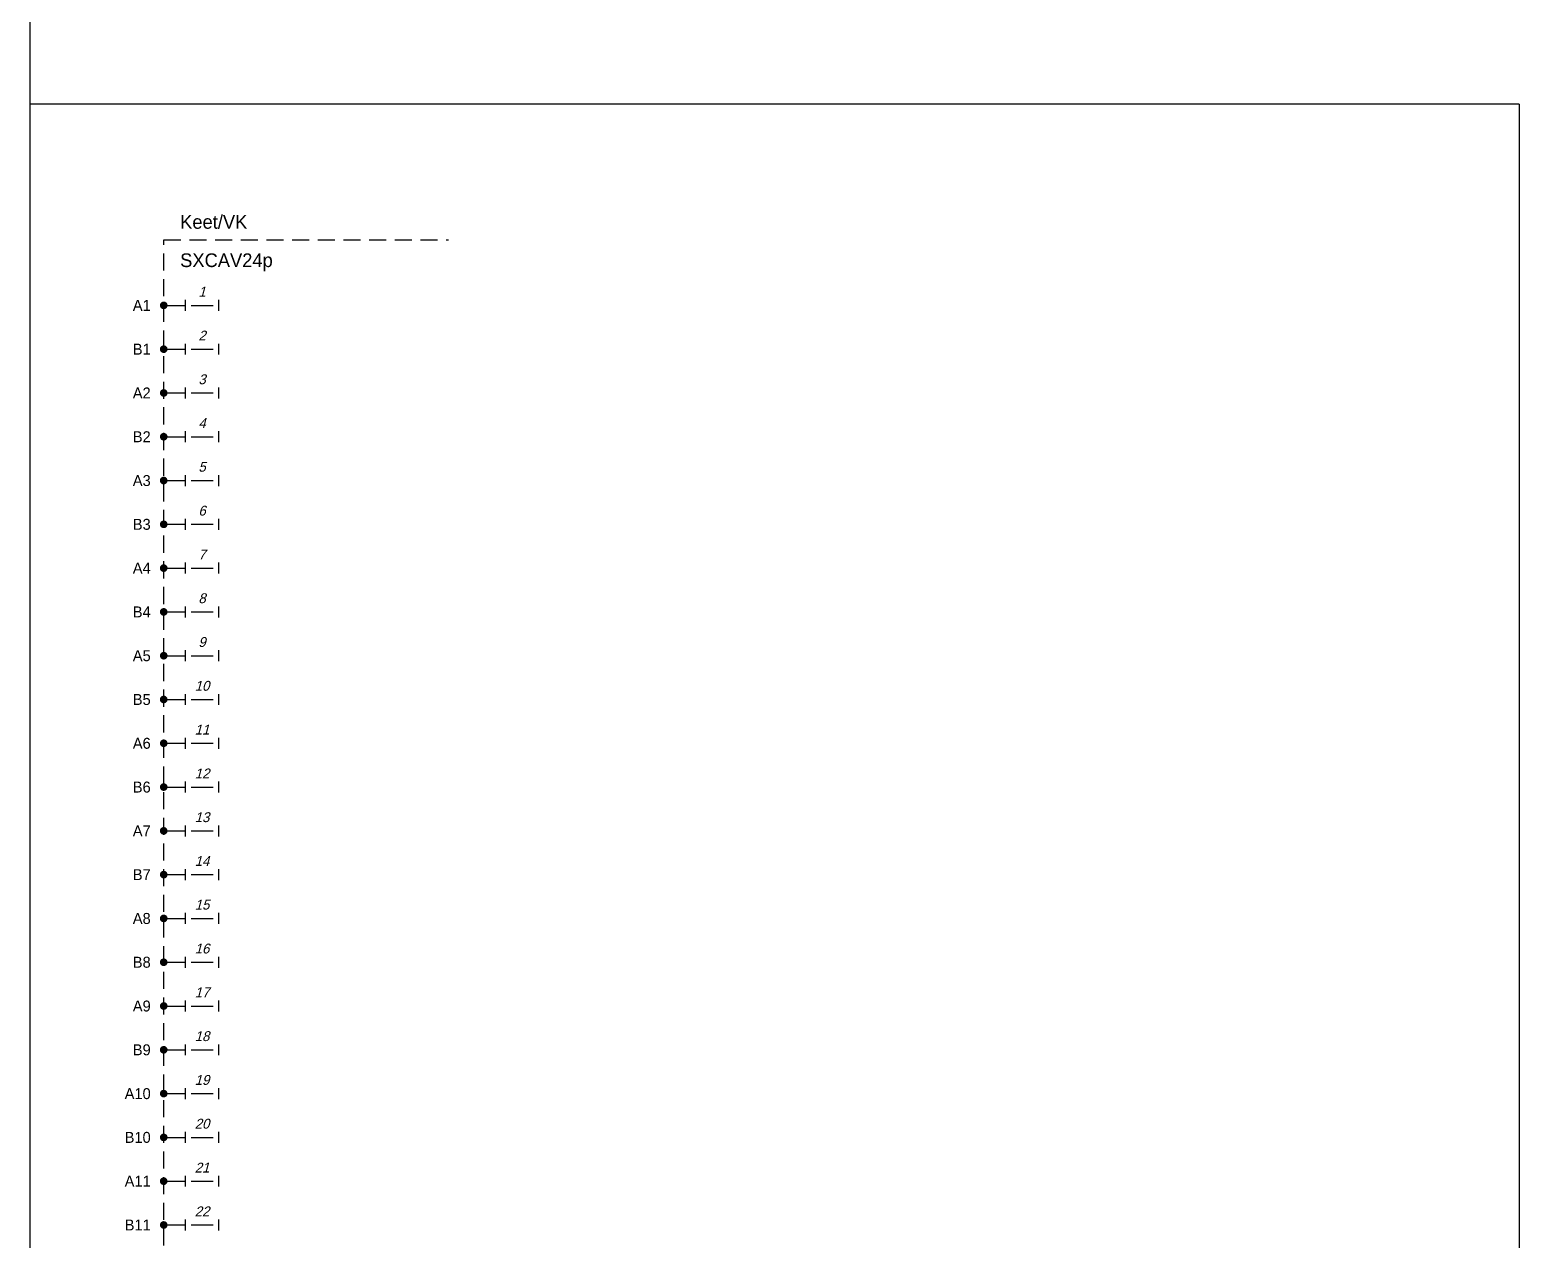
# Model space of a CAD drawing. Header units: millimetres. Extents: x -443 to 5136, y -2580 to 8636.
# Drawn here: x -136 to 136, y -707.6 to -486.4 of the extents above; entities that cross this region are included whole.
import ezdxf
from ezdxf.enums import TextEntityAlignment as Align

# ---------------------------------------------------------------- set-up
doc = ezdxf.new("R2010")
doc.units = ezdxf.units.MM
doc.linetypes.add('HIDDEN2', pattern=[4.6875, 3.125, -1.5625])
doc.layers.add('noprint', color=40, linetype='Continuous', plot=False)
doc.styles.add('isoplus', font='isoplus.shx')
doc.styles.add('MONO_8', font='monotxt', dxfattribs={"width": 0.8})

# ---------------------------------------------------------------- blocks, each defined once
blk = doc.blocks.new('Kabelkop')
at = {"color": 7, "style": 'isoplus'}
for tag, p in [('KLNAME', (-3, 2)), ('FLO', (-3, -5))]:
    blk.add_attdef(tag, text='', height=2.5, dxfattribs=at).set_placement(p, align=Align.RIGHT)
at = {"color": 9, "style": 'MONO_8', "width": 0.8, "flags": 1}
for tag, p in [('LIJN', (0, 2)), ('STATION', (0, 0)), ('GEBRUIK', (0, -2))]:
    blk.add_attdef(tag, text='', height=1.5, dxfattribs=at).set_placement(p, align=Align.MIDDLE)
at = {"color": 7, "style": 'isoplus'}
for tag, p in [('KRNAME', (3, 2)), ('FRO', (3, -5))]:
    blk.add_attdef(tag, p, '', height=2.5, dxfattribs=at)
at = {"color": 7, "style": 'MONO_8', "width": 0.8, "flags": 1}
blk.add_attdef('TL', text='', height=2.5, dxfattribs=at).set_placement((0, 0), align=Align.MIDDLE)
blk = doc.blocks.new('knooppunt')
at = {"linetype": 'Continuous', "const_width": 0.7}
blk.add_lwpolyline([(-0.35, 0, 1), (0.35, 0, 1)], format="xyb", close=True, dxfattribs=at)
blk = doc.blocks.new('*U44')
at = {"color": 7, "linetype": 'Continuous'}
for p, q in [((-2, -1), (-2, 1)), ((4, 1), (4, -1))]:
    blk.add_line(p, q, dxfattribs=at)
at = {"color": 7}
blk.add_line((-1, 0), (3, 0), dxfattribs=at)
at = {"color": 7, "style": 'isoplus', "oblique": 15}
blk.add_attdef('XTRTXTTOP', text='', height=1.8, dxfattribs=at).set_placement((1, 4), align=Align.CENTER)
blk.add_attdef('SNAME', text='', height=1.8, dxfattribs=at).set_placement((1, 2.5), align=Align.MIDDLE)
at = {"color": 7, "style": 'isoplus'}
blk.add_attdef('W', text='', height=1.8, dxfattribs=at).set_placement((1, -2.5), align=Align.MIDDLE)
at = {"color": 7, "style": 'isoplus', "oblique": 15}
blk.add_attdef('XTRTXTBOT', text='', height=1.8, dxfattribs=at).set_placement((1, -4), align=Align.TOP_CENTER)
blk = doc.blocks.new('*U45')
at = {"color": 7, "linetype": 'Continuous'}
for p, q in [((-2, -1), (-2, 1)), ((4, 1), (4, -1))]:
    blk.add_line(p, q, dxfattribs=at)
at = {"color": 7}
blk.add_line((-1, 0), (3, 0), dxfattribs=at)
at = {"color": 7, "style": 'isoplus', "oblique": 15}
blk.add_attdef('XTRTXTTOP', text='', height=1.8, dxfattribs=at).set_placement((1, 4), align=Align.CENTER)
blk.add_attdef('SNAME', text='', height=1.8, dxfattribs=at).set_placement((1, 2.5), align=Align.MIDDLE)
at = {"color": 7, "style": 'isoplus'}
blk.add_attdef('W', text='', height=1.8, dxfattribs=at).set_placement((1, -2.5), align=Align.MIDDLE)
at = {"color": 7, "style": 'isoplus', "oblique": 15}
blk.add_attdef('XTRTXTBOT', text='', height=1.8, dxfattribs=at).set_placement((1, -4), align=Align.TOP_CENTER)
blk = doc.blocks.new('*U46')
at = {"color": 7, "linetype": 'Continuous'}
for p, q in [((-2, -1), (-2, 1)), ((4, 1), (4, -1))]:
    blk.add_line(p, q, dxfattribs=at)
at = {"color": 7}
blk.add_line((-1, 0), (3, 0), dxfattribs=at)
at = {"color": 7, "style": 'isoplus', "oblique": 15}
blk.add_attdef('XTRTXTTOP', text='', height=1.8, dxfattribs=at).set_placement((1, 4), align=Align.CENTER)
blk.add_attdef('SNAME', text='', height=1.8, dxfattribs=at).set_placement((1, 2.5), align=Align.MIDDLE)
at = {"color": 7, "style": 'isoplus'}
blk.add_attdef('W', text='', height=1.8, dxfattribs=at).set_placement((1, -2.5), align=Align.MIDDLE)
at = {"color": 7, "style": 'isoplus', "oblique": 15}
blk.add_attdef('XTRTXTBOT', text='', height=1.8, dxfattribs=at).set_placement((1, -4), align=Align.TOP_CENTER)
blk = doc.blocks.new('*U47')
at = {"color": 7, "linetype": 'Continuous'}
for p, q in [((-2, -1), (-2, 1)), ((4, 1), (4, -1))]:
    blk.add_line(p, q, dxfattribs=at)
at = {"color": 7}
blk.add_line((-1, 0), (3, 0), dxfattribs=at)
at = {"color": 7, "style": 'isoplus', "oblique": 15}
blk.add_attdef('XTRTXTTOP', text='', height=1.8, dxfattribs=at).set_placement((1, 4), align=Align.CENTER)
blk.add_attdef('SNAME', text='', height=1.8, dxfattribs=at).set_placement((1, 2.5), align=Align.MIDDLE)
at = {"color": 7, "style": 'isoplus'}
blk.add_attdef('W', text='', height=1.8, dxfattribs=at).set_placement((1, -2.5), align=Align.MIDDLE)
at = {"color": 7, "style": 'isoplus', "oblique": 15}
blk.add_attdef('XTRTXTBOT', text='', height=1.8, dxfattribs=at).set_placement((1, -4), align=Align.TOP_CENTER)
blk = doc.blocks.new('*U58')
at = {"color": 7, "linetype": 'Continuous'}
for p, q in [((-2, -1), (-2, 1)), ((4, 1), (4, -1))]:
    blk.add_line(p, q, dxfattribs=at)
at = {"color": 7}
blk.add_line((-1, 0), (3, 0), dxfattribs=at)
at = {"color": 7, "style": 'isoplus', "oblique": 15}
blk.add_attdef('XTRTXTTOP', text='', height=1.8, dxfattribs=at).set_placement((1, 4), align=Align.CENTER)
blk.add_attdef('SNAME', text='', height=1.8, dxfattribs=at).set_placement((1, 2.5), align=Align.MIDDLE)
at = {"color": 7, "style": 'isoplus'}
blk.add_attdef('W', text='', height=1.8, dxfattribs=at).set_placement((1, -2.5), align=Align.MIDDLE)
at = {"color": 7, "style": 'isoplus', "oblique": 15}
blk.add_attdef('XTRTXTBOT', text='', height=1.8, dxfattribs=at).set_placement((1, -4), align=Align.TOP_CENTER)
blk = doc.blocks.new('*U59')
at = {"color": 7, "linetype": 'Continuous'}
for p, q in [((-2, -1), (-2, 1)), ((4, 1), (4, -1))]:
    blk.add_line(p, q, dxfattribs=at)
at = {"color": 7}
blk.add_line((-1, 0), (3, 0), dxfattribs=at)
at = {"color": 7, "style": 'isoplus', "oblique": 15}
blk.add_attdef('XTRTXTTOP', text='', height=1.8, dxfattribs=at).set_placement((1, 4), align=Align.CENTER)
blk.add_attdef('SNAME', text='', height=1.8, dxfattribs=at).set_placement((1, 2.5), align=Align.MIDDLE)
at = {"color": 7, "style": 'isoplus'}
blk.add_attdef('W', text='', height=1.8, dxfattribs=at).set_placement((1, -2.5), align=Align.MIDDLE)
at = {"color": 7, "style": 'isoplus', "oblique": 15}
blk.add_attdef('XTRTXTBOT', text='', height=1.8, dxfattribs=at).set_placement((1, -4), align=Align.TOP_CENTER)
blk = doc.blocks.new('*U60')
at = {"color": 7, "linetype": 'Continuous'}
for p, q in [((-2, -1), (-2, 1)), ((4, 1), (4, -1))]:
    blk.add_line(p, q, dxfattribs=at)
at = {"color": 7}
blk.add_line((-1, 0), (3, 0), dxfattribs=at)
at = {"color": 7, "style": 'isoplus', "oblique": 15}
blk.add_attdef('XTRTXTTOP', text='', height=1.8, dxfattribs=at).set_placement((1, 4), align=Align.CENTER)
blk.add_attdef('SNAME', text='', height=1.8, dxfattribs=at).set_placement((1, 2.5), align=Align.MIDDLE)
at = {"color": 7, "style": 'isoplus'}
blk.add_attdef('W', text='', height=1.8, dxfattribs=at).set_placement((1, -2.5), align=Align.MIDDLE)
at = {"color": 7, "style": 'isoplus', "oblique": 15}
blk.add_attdef('XTRTXTBOT', text='', height=1.8, dxfattribs=at).set_placement((1, -4), align=Align.TOP_CENTER)
blk = doc.blocks.new('*U61')
at = {"color": 7, "linetype": 'Continuous'}
for p, q in [((-2, -1), (-2, 1)), ((4, 1), (4, -1))]:
    blk.add_line(p, q, dxfattribs=at)
at = {"color": 7}
blk.add_line((-1, 0), (3, 0), dxfattribs=at)
at = {"color": 7, "style": 'isoplus', "oblique": 15}
blk.add_attdef('XTRTXTTOP', text='', height=1.8, dxfattribs=at).set_placement((1, 4), align=Align.CENTER)
blk.add_attdef('SNAME', text='', height=1.8, dxfattribs=at).set_placement((1, 2.5), align=Align.MIDDLE)
at = {"color": 7, "style": 'isoplus'}
blk.add_attdef('W', text='', height=1.8, dxfattribs=at).set_placement((1, -2.5), align=Align.MIDDLE)
at = {"color": 7, "style": 'isoplus', "oblique": 15}
blk.add_attdef('XTRTXTBOT', text='', height=1.8, dxfattribs=at).set_placement((1, -4), align=Align.TOP_CENTER)
blk = doc.blocks.new('*U62')
at = {"color": 7, "linetype": 'Continuous'}
for p, q in [((-2, -1), (-2, 1)), ((4, 1), (4, -1))]:
    blk.add_line(p, q, dxfattribs=at)
at = {"color": 7}
blk.add_line((-1, 0), (3, 0), dxfattribs=at)
at = {"color": 7, "style": 'isoplus', "oblique": 15}
blk.add_attdef('XTRTXTTOP', text='', height=1.8, dxfattribs=at).set_placement((1, 4), align=Align.CENTER)
blk.add_attdef('SNAME', text='', height=1.8, dxfattribs=at).set_placement((1, 2.5), align=Align.MIDDLE)
at = {"color": 7, "style": 'isoplus'}
blk.add_attdef('W', text='', height=1.8, dxfattribs=at).set_placement((1, -2.5), align=Align.MIDDLE)
at = {"color": 7, "style": 'isoplus', "oblique": 15}
blk.add_attdef('XTRTXTBOT', text='', height=1.8, dxfattribs=at).set_placement((1, -4), align=Align.TOP_CENTER)
blk = doc.blocks.new('*U63')
at = {"color": 7, "linetype": 'Continuous'}
for p, q in [((-2, -1), (-2, 1)), ((4, 1), (4, -1))]:
    blk.add_line(p, q, dxfattribs=at)
at = {"color": 7}
blk.add_line((-1, 0), (3, 0), dxfattribs=at)
at = {"color": 7, "style": 'isoplus', "oblique": 15}
blk.add_attdef('XTRTXTTOP', text='', height=1.8, dxfattribs=at).set_placement((1, 4), align=Align.CENTER)
blk.add_attdef('SNAME', text='', height=1.8, dxfattribs=at).set_placement((1, 2.5), align=Align.MIDDLE)
at = {"color": 7, "style": 'isoplus'}
blk.add_attdef('W', text='', height=1.8, dxfattribs=at).set_placement((1, -2.5), align=Align.MIDDLE)
at = {"color": 7, "style": 'isoplus', "oblique": 15}
blk.add_attdef('XTRTXTBOT', text='', height=1.8, dxfattribs=at).set_placement((1, -4), align=Align.TOP_CENTER)
blk = doc.blocks.new('*U64')
at = {"color": 7, "linetype": 'Continuous'}
for p, q in [((-2, -1), (-2, 1)), ((4, 1), (4, -1))]:
    blk.add_line(p, q, dxfattribs=at)
at = {"color": 7}
blk.add_line((-1, 0), (3, 0), dxfattribs=at)
at = {"color": 7, "style": 'isoplus', "oblique": 15}
blk.add_attdef('XTRTXTTOP', text='', height=1.8, dxfattribs=at).set_placement((1, 4), align=Align.CENTER)
blk.add_attdef('SNAME', text='', height=1.8, dxfattribs=at).set_placement((1, 2.5), align=Align.MIDDLE)
at = {"color": 7, "style": 'isoplus'}
blk.add_attdef('W', text='', height=1.8, dxfattribs=at).set_placement((1, -2.5), align=Align.MIDDLE)
at = {"color": 7, "style": 'isoplus', "oblique": 15}
blk.add_attdef('XTRTXTBOT', text='', height=1.8, dxfattribs=at).set_placement((1, -4), align=Align.TOP_CENTER)
blk = doc.blocks.new('*U65')
at = {"color": 7, "linetype": 'Continuous'}
for p, q in [((-2, -1), (-2, 1)), ((4, 1), (4, -1))]:
    blk.add_line(p, q, dxfattribs=at)
at = {"color": 7}
blk.add_line((-1, 0), (3, 0), dxfattribs=at)
at = {"color": 7, "style": 'isoplus', "oblique": 15}
blk.add_attdef('XTRTXTTOP', text='', height=1.8, dxfattribs=at).set_placement((1, 4), align=Align.CENTER)
blk.add_attdef('SNAME', text='', height=1.8, dxfattribs=at).set_placement((1, 2.5), align=Align.MIDDLE)
at = {"color": 7, "style": 'isoplus'}
blk.add_attdef('W', text='', height=1.8, dxfattribs=at).set_placement((1, -2.5), align=Align.MIDDLE)
at = {"color": 7, "style": 'isoplus', "oblique": 15}
blk.add_attdef('XTRTXTBOT', text='', height=1.8, dxfattribs=at).set_placement((1, -4), align=Align.TOP_CENTER)
blk = doc.blocks.new('*U66')
at = {"color": 7, "linetype": 'Continuous'}
for p, q in [((-2, -1), (-2, 1)), ((4, 1), (4, -1))]:
    blk.add_line(p, q, dxfattribs=at)
at = {"color": 7}
blk.add_line((-1, 0), (3, 0), dxfattribs=at)
at = {"color": 7, "style": 'isoplus', "oblique": 15}
blk.add_attdef('XTRTXTTOP', text='', height=1.8, dxfattribs=at).set_placement((1, 4), align=Align.CENTER)
blk.add_attdef('SNAME', text='', height=1.8, dxfattribs=at).set_placement((1, 2.5), align=Align.MIDDLE)
at = {"color": 7, "style": 'isoplus'}
blk.add_attdef('W', text='', height=1.8, dxfattribs=at).set_placement((1, -2.5), align=Align.MIDDLE)
at = {"color": 7, "style": 'isoplus', "oblique": 15}
blk.add_attdef('XTRTXTBOT', text='', height=1.8, dxfattribs=at).set_placement((1, -4), align=Align.TOP_CENTER)
blk = doc.blocks.new('*U67')
at = {"color": 7, "linetype": 'Continuous'}
for p, q in [((-2, -1), (-2, 1)), ((4, 1), (4, -1))]:
    blk.add_line(p, q, dxfattribs=at)
at = {"color": 7}
blk.add_line((-1, 0), (3, 0), dxfattribs=at)
at = {"color": 7, "style": 'isoplus', "oblique": 15}
blk.add_attdef('XTRTXTTOP', text='', height=1.8, dxfattribs=at).set_placement((1, 4), align=Align.CENTER)
blk.add_attdef('SNAME', text='', height=1.8, dxfattribs=at).set_placement((1, 2.5), align=Align.MIDDLE)
at = {"color": 7, "style": 'isoplus'}
blk.add_attdef('W', text='', height=1.8, dxfattribs=at).set_placement((1, -2.5), align=Align.MIDDLE)
at = {"color": 7, "style": 'isoplus', "oblique": 15}
blk.add_attdef('XTRTXTBOT', text='', height=1.8, dxfattribs=at).set_placement((1, -4), align=Align.TOP_CENTER)
blk = doc.blocks.new('*U76')
at = {"color": 7, "linetype": 'Continuous'}
for p, q in [((-2, -1), (-2, 1)), ((4, 1), (4, -1))]:
    blk.add_line(p, q, dxfattribs=at)
at = {"color": 7}
blk.add_line((-1, 0), (3, 0), dxfattribs=at)
at = {"color": 7, "style": 'isoplus', "oblique": 15}
blk.add_attdef('XTRTXTTOP', text='', height=1.8, dxfattribs=at).set_placement((1, 4), align=Align.CENTER)
blk.add_attdef('SNAME', text='', height=1.8, dxfattribs=at).set_placement((1, 2.5), align=Align.MIDDLE)
at = {"color": 7, "style": 'isoplus'}
blk.add_attdef('W', text='', height=1.8, dxfattribs=at).set_placement((1, -2.5), align=Align.MIDDLE)
at = {"color": 7, "style": 'isoplus', "oblique": 15}
blk.add_attdef('XTRTXTBOT', text='', height=1.8, dxfattribs=at).set_placement((1, -4), align=Align.TOP_CENTER)
blk = doc.blocks.new('*U77')
at = {"color": 7, "linetype": 'Continuous'}
for p, q in [((-2, -1), (-2, 1)), ((4, 1), (4, -1))]:
    blk.add_line(p, q, dxfattribs=at)
at = {"color": 7}
blk.add_line((-1, 0), (3, 0), dxfattribs=at)
at = {"color": 7, "style": 'isoplus', "oblique": 15}
blk.add_attdef('XTRTXTTOP', text='', height=1.8, dxfattribs=at).set_placement((1, 4), align=Align.CENTER)
blk.add_attdef('SNAME', text='', height=1.8, dxfattribs=at).set_placement((1, 2.5), align=Align.MIDDLE)
at = {"color": 7, "style": 'isoplus'}
blk.add_attdef('W', text='', height=1.8, dxfattribs=at).set_placement((1, -2.5), align=Align.MIDDLE)
at = {"color": 7, "style": 'isoplus', "oblique": 15}
blk.add_attdef('XTRTXTBOT', text='', height=1.8, dxfattribs=at).set_placement((1, -4), align=Align.TOP_CENTER)
blk = doc.blocks.new('*U78')
at = {"color": 7, "linetype": 'Continuous'}
for p, q in [((-2, -1), (-2, 1)), ((4, 1), (4, -1))]:
    blk.add_line(p, q, dxfattribs=at)
at = {"color": 7}
blk.add_line((-1, 0), (3, 0), dxfattribs=at)
at = {"color": 7, "style": 'isoplus', "oblique": 15}
blk.add_attdef('XTRTXTTOP', text='', height=1.8, dxfattribs=at).set_placement((1, 4), align=Align.CENTER)
blk.add_attdef('SNAME', text='', height=1.8, dxfattribs=at).set_placement((1, 2.5), align=Align.MIDDLE)
at = {"color": 7, "style": 'isoplus'}
blk.add_attdef('W', text='', height=1.8, dxfattribs=at).set_placement((1, -2.5), align=Align.MIDDLE)
at = {"color": 7, "style": 'isoplus', "oblique": 15}
blk.add_attdef('XTRTXTBOT', text='', height=1.8, dxfattribs=at).set_placement((1, -4), align=Align.TOP_CENTER)
blk = doc.blocks.new('*U79')
at = {"color": 7, "linetype": 'Continuous'}
for p, q in [((-2, -1), (-2, 1)), ((4, 1), (4, -1))]:
    blk.add_line(p, q, dxfattribs=at)
at = {"color": 7}
blk.add_line((-1, 0), (3, 0), dxfattribs=at)
at = {"color": 7, "style": 'isoplus', "oblique": 15}
blk.add_attdef('XTRTXTTOP', text='', height=1.8, dxfattribs=at).set_placement((1, 4), align=Align.CENTER)
blk.add_attdef('SNAME', text='', height=1.8, dxfattribs=at).set_placement((1, 2.5), align=Align.MIDDLE)
at = {"color": 7, "style": 'isoplus'}
blk.add_attdef('W', text='', height=1.8, dxfattribs=at).set_placement((1, -2.5), align=Align.MIDDLE)
at = {"color": 7, "style": 'isoplus', "oblique": 15}
blk.add_attdef('XTRTXTBOT', text='', height=1.8, dxfattribs=at).set_placement((1, -4), align=Align.TOP_CENTER)
blk = doc.blocks.new('*U80')
at = {"color": 7, "linetype": 'Continuous'}
for p, q in [((-2, -1), (-2, 1)), ((4, 1), (4, -1))]:
    blk.add_line(p, q, dxfattribs=at)
at = {"color": 7}
blk.add_line((-1, 0), (3, 0), dxfattribs=at)
at = {"color": 7, "style": 'isoplus', "oblique": 15}
blk.add_attdef('XTRTXTTOP', text='', height=1.8, dxfattribs=at).set_placement((1, 4), align=Align.CENTER)
blk.add_attdef('SNAME', text='', height=1.8, dxfattribs=at).set_placement((1, 2.5), align=Align.MIDDLE)
at = {"color": 7, "style": 'isoplus'}
blk.add_attdef('W', text='', height=1.8, dxfattribs=at).set_placement((1, -2.5), align=Align.MIDDLE)
at = {"color": 7, "style": 'isoplus', "oblique": 15}
blk.add_attdef('XTRTXTBOT', text='', height=1.8, dxfattribs=at).set_placement((1, -4), align=Align.TOP_CENTER)
blk = doc.blocks.new('*U81')
at = {"color": 7, "linetype": 'Continuous'}
for p, q in [((-2, -1), (-2, 1)), ((4, 1), (4, -1))]:
    blk.add_line(p, q, dxfattribs=at)
at = {"color": 7}
blk.add_line((-1, 0), (3, 0), dxfattribs=at)
at = {"color": 7, "style": 'isoplus', "oblique": 15}
blk.add_attdef('XTRTXTTOP', text='', height=1.8, dxfattribs=at).set_placement((1, 4), align=Align.CENTER)
blk.add_attdef('SNAME', text='', height=1.8, dxfattribs=at).set_placement((1, 2.5), align=Align.MIDDLE)
at = {"color": 7, "style": 'isoplus'}
blk.add_attdef('W', text='', height=1.8, dxfattribs=at).set_placement((1, -2.5), align=Align.MIDDLE)
at = {"color": 7, "style": 'isoplus', "oblique": 15}
blk.add_attdef('XTRTXTBOT', text='', height=1.8, dxfattribs=at).set_placement((1, -4), align=Align.TOP_CENTER)
blk = doc.blocks.new('*U82')
at = {"color": 7, "linetype": 'Continuous'}
for p, q in [((-2, -1), (-2, 1)), ((4, 1), (4, -1))]:
    blk.add_line(p, q, dxfattribs=at)
at = {"color": 7}
blk.add_line((-1, 0), (3, 0), dxfattribs=at)
at = {"color": 7, "style": 'isoplus', "oblique": 15}
blk.add_attdef('XTRTXTTOP', text='', height=1.8, dxfattribs=at).set_placement((1, 4), align=Align.CENTER)
blk.add_attdef('SNAME', text='', height=1.8, dxfattribs=at).set_placement((1, 2.5), align=Align.MIDDLE)
at = {"color": 7, "style": 'isoplus'}
blk.add_attdef('W', text='', height=1.8, dxfattribs=at).set_placement((1, -2.5), align=Align.MIDDLE)
at = {"color": 7, "style": 'isoplus', "oblique": 15}
blk.add_attdef('XTRTXTBOT', text='', height=1.8, dxfattribs=at).set_placement((1, -4), align=Align.TOP_CENTER)
blk = doc.blocks.new('*U83')
at = {"color": 7, "linetype": 'Continuous'}
for p, q in [((-2, -1), (-2, 1)), ((4, 1), (4, -1))]:
    blk.add_line(p, q, dxfattribs=at)
at = {"color": 7}
blk.add_line((-1, 0), (3, 0), dxfattribs=at)
at = {"color": 7, "style": 'isoplus', "oblique": 15}
blk.add_attdef('XTRTXTTOP', text='', height=1.8, dxfattribs=at).set_placement((1, 4), align=Align.CENTER)
blk.add_attdef('SNAME', text='', height=1.8, dxfattribs=at).set_placement((1, 2.5), align=Align.MIDDLE)
at = {"color": 7, "style": 'isoplus'}
blk.add_attdef('W', text='', height=1.8, dxfattribs=at).set_placement((1, -2.5), align=Align.MIDDLE)
at = {"color": 7, "style": 'isoplus', "oblique": 15}
blk.add_attdef('XTRTXTBOT', text='', height=1.8, dxfattribs=at).set_placement((1, -4), align=Align.TOP_CENTER)
blk = doc.blocks.new('*U194')
at = {"color": 7}
for p, q in [((0, -12), (4, -12)), ((0, -20), (4, -20)), ((0, -28), (4, -28)), ((0, -36), (4, -36)), ((0, -44), (4, -44)), ((0, -52), (4, -52)), ((0, -60), (4, -60)), ((0, -68), (4, -68)), ((0, -76), (4, -76)), ((0, -84), (4, -84)), ((0, -92), (4, -92)), ((0, -100), (4, -100)), ((0, -108), (4, -108)), ((0, -116), (4, -116)), ((0, -124), (4, -124)), ((0, -132), (4, -132)), ((0, -140), (4, -140)), ((0, -148), (4, -148)), ((0, -156), (4, -156)), ((0, -164), (4, -164)), ((0, -172), (4, -172)), ((0, -180), (4, -180))]:
    blk.add_line(p, q, dxfattribs=at)
at = {"color": 1, "linetype": 'HIDDEN2'}
blk.add_lwpolyline([(0, -390), (0, 0), (52, 0)], dxfattribs=at)
at = {"linetype": 'Continuous'}
ref = blk.add_blockref('Kabelkop', (0, 0), dxfattribs=at)
ref.add_attrib('KRNAME', 'Keet/VK', (3, 2), dxfattribs={"color": 7, "height": 2.5, "style": 'isoplus'})
ref.add_attrib('FRO', 'SXCAV24p', (3, -5), dxfattribs={"color": 7, "height": 2.5, "style": 'isoplus'})
ref = blk.add_blockref('*U83', (6, -12), dxfattribs=at)
ref.add_attrib('SNAME', '1', dxfattribs={"color": 7, "height": 1.8, "style": 'isoplus', "oblique": 15}).set_placement((7, -9.5), align=Align.MIDDLE)
for p in [(0, -12), (0, -20), (0, -28), (0, -36), (0, -44), (0, -52), (0, -60), (0, -68), (0, -76), (0, -84), (0, -92), (0, -100), (0, -108), (0, -116), (0, -124), (0, -132), (0, -140), (0, -148), (0, -156), (0, -164), (0, -172), (0, -180)]:
    blk.add_blockref('knooppunt', p, dxfattribs=at)
ref = blk.add_blockref('*U82', (6, -20), dxfattribs=at)
ref.add_attrib('SNAME', '2', dxfattribs={"color": 7, "height": 1.8, "style": 'isoplus', "oblique": 15}).set_placement((7, -17.5), align=Align.MIDDLE)
ref = blk.add_blockref('*U81', (6, -28), dxfattribs=at)
ref.add_attrib('SNAME', '3', dxfattribs={"color": 7, "height": 1.8, "style": 'isoplus', "oblique": 15}).set_placement((7, -25.5), align=Align.MIDDLE)
ref = blk.add_blockref('*U80', (6, -36), dxfattribs=at)
ref.add_attrib('SNAME', '4', dxfattribs={"color": 7, "height": 1.8, "style": 'isoplus', "oblique": 15}).set_placement((7, -33.5), align=Align.MIDDLE)
ref = blk.add_blockref('*U79', (6, -44), dxfattribs=at)
ref.add_attrib('SNAME', '5', dxfattribs={"color": 7, "height": 1.8, "style": 'isoplus', "oblique": 15}).set_placement((7, -41.5), align=Align.MIDDLE)
ref = blk.add_blockref('*U78', (6, -52), dxfattribs=at)
ref.add_attrib('SNAME', '6', dxfattribs={"color": 7, "height": 1.8, "style": 'isoplus', "oblique": 15}).set_placement((7, -49.5), align=Align.MIDDLE)
ref = blk.add_blockref('*U77', (6, -60), dxfattribs=at)
ref.add_attrib('SNAME', '7', dxfattribs={"color": 7, "height": 1.8, "style": 'isoplus', "oblique": 15}).set_placement((7, -57.5), align=Align.MIDDLE)
ref = blk.add_blockref('*U76', (6, -68), dxfattribs=at)
ref.add_attrib('SNAME', '8', dxfattribs={"color": 7, "height": 1.8, "style": 'isoplus', "oblique": 15}).set_placement((7, -65.5), align=Align.MIDDLE)
ref = blk.add_blockref('*U67', (6, -76), dxfattribs=at)
ref.add_attrib('SNAME', '9', dxfattribs={"color": 7, "height": 1.8, "style": 'isoplus', "oblique": 15}).set_placement((7, -73.5), align=Align.MIDDLE)
ref = blk.add_blockref('*U66', (6, -84), dxfattribs=at)
ref.add_attrib('SNAME', '10', dxfattribs={"color": 7, "height": 1.8, "style": 'isoplus', "oblique": 15}).set_placement((7, -81.5), align=Align.MIDDLE)
ref = blk.add_blockref('*U65', (6, -92), dxfattribs=at)
ref.add_attrib('SNAME', '11', dxfattribs={"color": 7, "height": 1.8, "style": 'isoplus', "oblique": 15}).set_placement((7, -89.5), align=Align.MIDDLE)
ref = blk.add_blockref('*U64', (6, -100), dxfattribs=at)
ref.add_attrib('SNAME', '12', dxfattribs={"color": 7, "height": 1.8, "style": 'isoplus', "oblique": 15}).set_placement((7, -97.5), align=Align.MIDDLE)
ref = blk.add_blockref('*U63', (6, -108), dxfattribs=at)
ref.add_attrib('SNAME', '13', dxfattribs={"color": 7, "height": 1.8, "style": 'isoplus', "oblique": 15}).set_placement((7, -105.5), align=Align.MIDDLE)
ref = blk.add_blockref('*U62', (6, -116), dxfattribs=at)
ref.add_attrib('SNAME', '14', dxfattribs={"color": 7, "height": 1.8, "style": 'isoplus', "oblique": 15}).set_placement((7, -113.5), align=Align.MIDDLE)
ref = blk.add_blockref('*U61', (6, -124), dxfattribs=at)
ref.add_attrib('SNAME', '15', dxfattribs={"color": 7, "height": 1.8, "style": 'isoplus', "oblique": 15}).set_placement((7, -121.5), align=Align.MIDDLE)
ref = blk.add_blockref('*U60', (6, -132), dxfattribs=at)
ref.add_attrib('SNAME', '16', dxfattribs={"color": 7, "height": 1.8, "style": 'isoplus', "oblique": 15}).set_placement((7, -129.5), align=Align.MIDDLE)
ref = blk.add_blockref('*U59', (6, -140), dxfattribs=at)
ref.add_attrib('SNAME', '17', dxfattribs={"color": 7, "height": 1.8, "style": 'isoplus', "oblique": 15}).set_placement((7, -137.5), align=Align.MIDDLE)
ref = blk.add_blockref('*U58', (6, -148), dxfattribs=at)
ref.add_attrib('SNAME', '18', dxfattribs={"color": 7, "height": 1.8, "style": 'isoplus', "oblique": 15}).set_placement((7, -145.5), align=Align.MIDDLE)
ref = blk.add_blockref('*U47', (6, -156), dxfattribs=at)
ref.add_attrib('SNAME', '19', dxfattribs={"color": 7, "height": 1.8, "style": 'isoplus', "oblique": 15}).set_placement((7, -153.5), align=Align.MIDDLE)
ref = blk.add_blockref('*U46', (6, -164), dxfattribs=at)
ref.add_attrib('SNAME', '20', dxfattribs={"color": 7, "height": 1.8, "style": 'isoplus', "oblique": 15}).set_placement((7, -161.5), align=Align.MIDDLE)
ref = blk.add_blockref('*U45', (6, -172), dxfattribs=at)
ref.add_attrib('SNAME', '21', dxfattribs={"color": 7, "height": 1.8, "style": 'isoplus', "oblique": 15}).set_placement((7, -169.5), align=Align.MIDDLE)
ref = blk.add_blockref('*U44', (6, -180), dxfattribs=at)
ref.add_attrib('SNAME', '22', dxfattribs={"color": 7, "height": 1.8, "style": 'isoplus', "oblique": 15}).set_placement((7, -177.5), align=Align.MIDDLE)
at = {"color": 7, "style": 'isoplus'}
for s, p in [('A1', (-2.375, -13)), ('B1', (-2.375, -21)), ('A2', (-2.375, -29)), ('B2', (-2.375, -37)), ('A3', (-2.375, -45)), ('B3', (-2.375, -53)), ('A4', (-2.375, -61)), ('B4', (-2.375, -69)), ('A5', (-2.375, -77)), ('B5', (-2.375, -85)), ('A6', (-2.375, -93)), ('B6', (-2.375, -101)), ('A7', (-2.375, -109)), ('B7', (-2.375, -117)), ('A8', (-2.375, -125)), ('B8', (-2.375, -133)), ('A9', (-2.375, -141)), ('B9', (-2.375, -149)), ('A10', (-2.375, -157)), ('B10', (-2.375, -165)), ('A11', (-2.375, -173)), ('B11', (-2.375, -181))]:
    blk.add_text(s, height=2, dxfattribs=at).set_placement(p, align=Align.RIGHT)
blk = doc.blocks.new('paginalayout')
at = {"layer": 'noprint'}
for p, q in [((-136, -364), (-136, -2500)), ((136, -500), (-136, -500))]:
    blk.add_line(p, q, dxfattribs=at)
at = {"layer": 'noprint', "linetype": 'Continuous'}
for p, q in [((136, -500), (136, -690)), ((136, -690), (136, -900))]:
    blk.add_line(p, q, dxfattribs=at)

msp = doc.modelspace()

# ---------------------------------------------------------------- block references
msp.add_blockref('*U194', (-111.54, -524.77))
at = {"layer": 'noprint', "linetype": 'Continuous'}
msp.add_blockref('paginalayout', (0, 0), dxfattribs=at)

doc.saveas('drawing.dxf')
